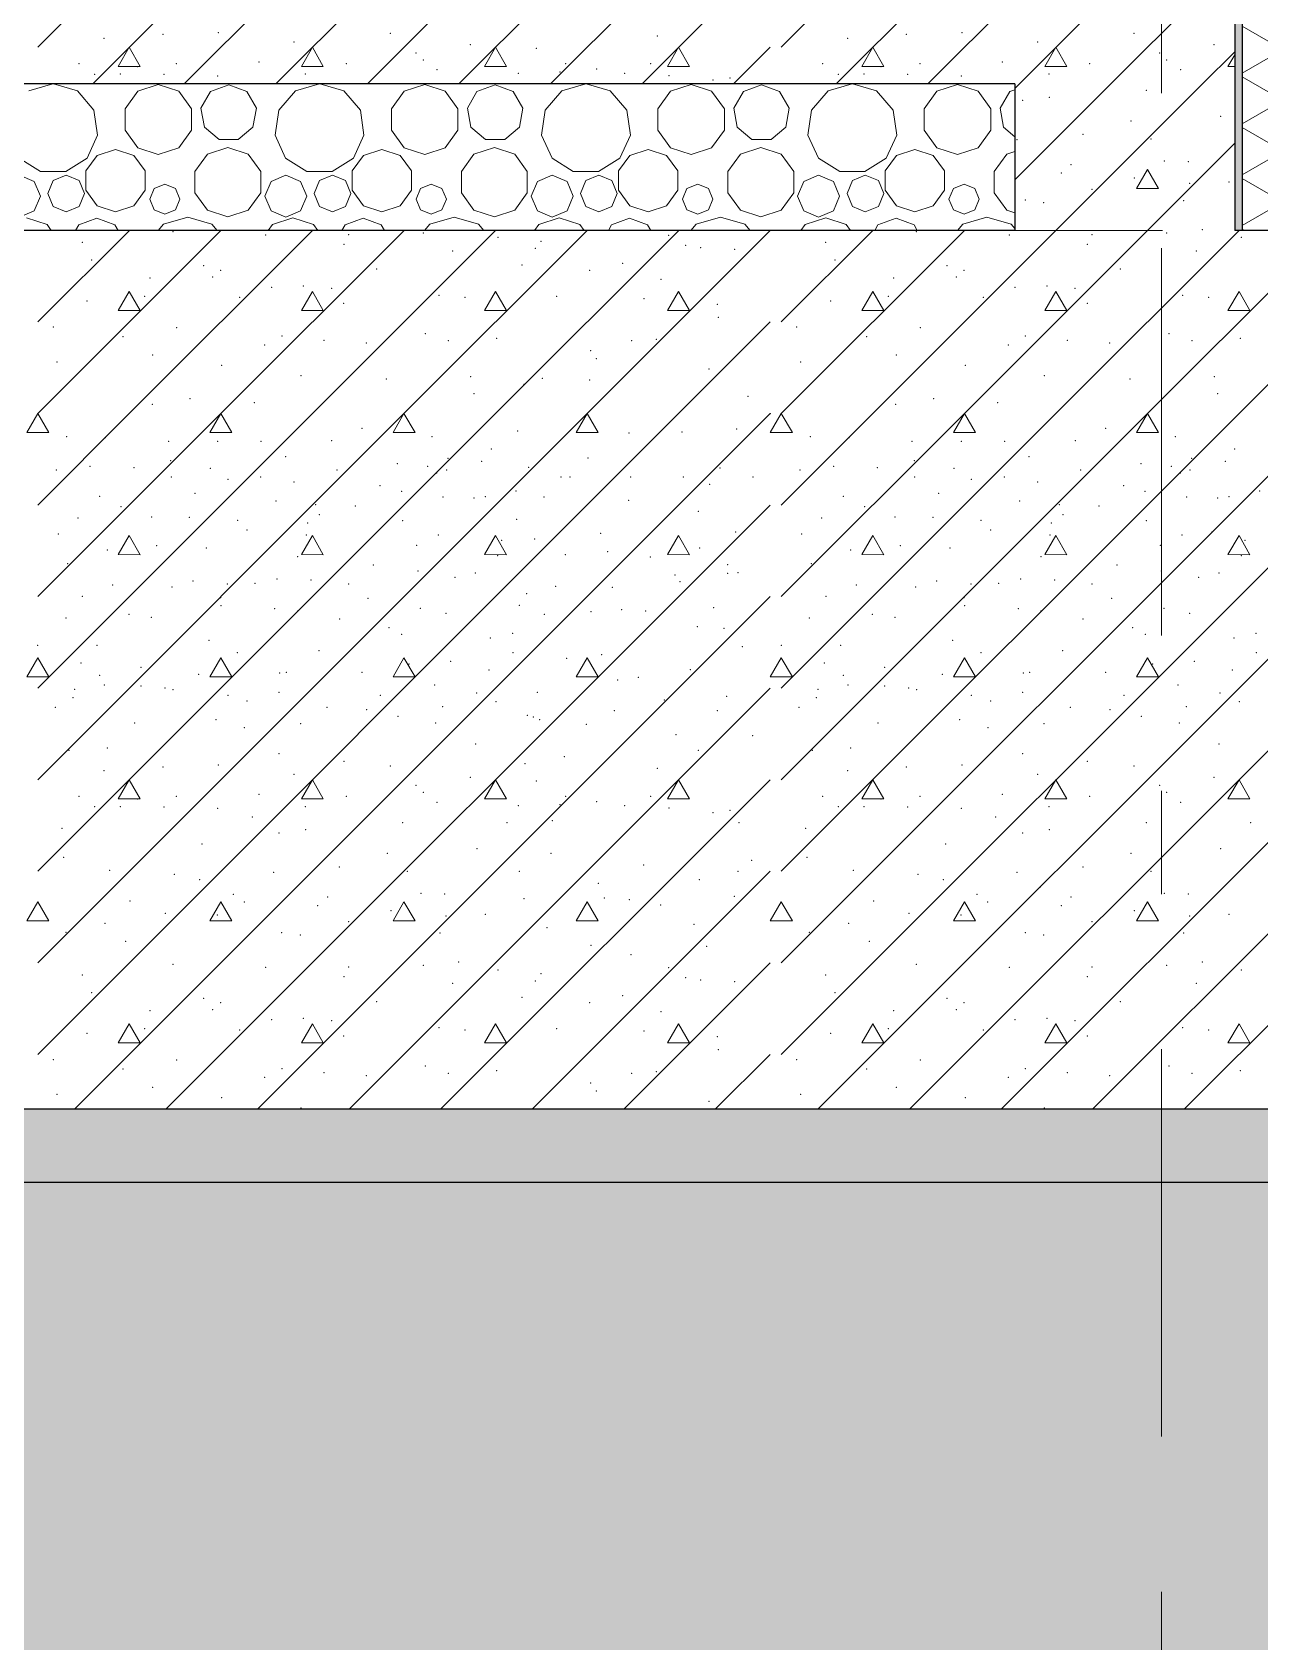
# Model space of a CAD drawing. Header units: millimetres. Extents: x 18162 to 7085488, y 72188 to 247925.
# Drawn here: x 3681787 to 3683463, y 88441 to 90639 of the extents above; entities that cross this region are included whole.
import ezdxf
from ezdxf.enums import TextEntityAlignment as Align

# ---------------------------------------------------------------- set-up
doc = ezdxf.new("R2010")
doc.units = ezdxf.units.MM
doc.header["$MEASUREMENT"] = 0
doc.linetypes.add('Dot & Dashed', pattern=[670.277762, 317.5, -176.388889, 0, -176.388874])
doc.linetypes.add('Double Dashed', pattern=[1093.611073, 529.166651, -211.666656, 141.111112, -211.666656])
for name, color, linetype in [('Drawing & Figure', 7, 'Continuous'), ('Structural - Bearing', 7, 'Continuous'), ('Structural - Grid', 7, 'Continuous')]:
    doc.layers.add(name, color=color, linetype=linetype)
doc.styles.add('GENERATED_STYLE_3', font='', dxfattribs={"width": 0.8})
doc.styles.get('GENERATED_STYLE_3').set_extended_font_data('ISOCPEUR MON')

# ---------------------------------------------------------------- blocks, each defined once
blk = doc.blocks.new('*X773', base_point=(3761974.7, 95118))
at = {"layer": 'Structural - Bearing', "linetype": 'Continuous', "lineweight": 9}
for points in [[(3683439.1, 90766), (3683429.1, 90766), (3683429.1, 90616), (3683439.1, 90616)], [(3683429.1, 90568), (3683429.1, 90466), (3683439.1, 90466), (3683439.1, 90616), (3683429.1, 90616)], [(3683429.1, 90368), (3683439.1, 90368), (3683439.1, 90466), (3683429.1, 90466)]]:
    blk.add_hatch(color=7, dxfattribs=at).paths.add_polyline_path(points)
blk = doc.blocks.new('*X774', base_point=(3761974.7, 95118))
at = {"layer": 'Structural - Bearing', "color": 7, "linetype": 'Continuous', "lineweight": 9}
for p, q in [((3683129.1, 90561.9), (3683135.1, 90568)), ((3683129.1, 90436.9), (3683260.1, 90568)), ((3683185.1, 90368), (3683385.1, 90568)), ((3683310.1, 90368), (3683429.1, 90486.9)), ((3683310, 90451.3), (3683295.1, 90425.2)), ((3683325.2, 90425.3), (3683310, 90451.3)), ((3683295.1, 90425.2), (3683325.2, 90425.3))]:
    blk.add_line(p, q, dxfattribs=at)
for p in [(3683139.5, 90545.4), (3683176, 90549.7), (3683308.5, 90559.2), (3683409.9, 90523.9), (3683221.8, 90499), (3683287.6, 90517.5), (3683132, 90491.7), (3683314.7, 90492.8), (3683163.2, 90471.2), (3683205.7, 90457.7), (3683333.2, 90462.9), (3683365.6, 90461.9), (3683192.2, 90446.2), (3683292.2, 90439.4), (3683367.7, 90432), (3683421.3, 90434.1), (3683143.1, 90409.3), (3683234.3, 90424), (3683168.4, 90405.9), (3683359.2, 90408.5), (3683384.8, 90369)]:
    blk.add_point(p, dxfattribs=at)
blk = doc.blocks.new('*X953', base_point=(3761974.7, 95118))
at = {"layer": 'Structural - Bearing', "color": 7, "linetype": 'Continuous', "lineweight": 9}
for p, q in [((3681794.9, 90242.9), (3681920, 90368)), ((3681794.9, 90367.9), (3681795, 90368)), ((3681794.9, 90117.9), (3682045, 90368)), ((3681919.9, 90117.9), (3682170, 90368)), ((3682044.9, 90117.9), (3682295, 90368)), ((3682169.9, 90117.9), (3682420, 90368)), ((3682294.9, 90117.9), (3682545, 90368)), ((3682419.9, 90117.9), (3682670, 90368)), ((3682544.9, 90117.9), (3682794.9, 90367.9)), ((3682810, 90242.9), (3682935.1, 90368)), ((3682810, 90367.9), (3682810.1, 90368)), ((3682810, 90117.9), (3683060.1, 90368)), ((3682935, 90117.9), (3683185.1, 90368)), ((3683060, 90117.9), (3683310.1, 90368)), ((3683185, 90117.9), (3683435.1, 90368)), ((3683310, 90117.9), (3683560.1, 90368)), ((3683435, 90117.9), (3683685.1, 90368)), ((3681904.8, 90258.6), (3681919.9, 90284.6)), ((3681919.9, 90284.6), (3681934.8, 90258.6)), ((3682154.8, 90258.6), (3682169.9, 90284.6)), ((3682169.9, 90284.6), (3682184.8, 90258.6)), ((3682404.8, 90258.6), (3682419.9, 90284.6)), ((3682419.9, 90284.6), (3682434.8, 90258.6)), ((3682654.8, 90258.6), (3682669.9, 90284.6)), ((3682669.9, 90284.6), (3682684.8, 90258.6)), ((3682919.9, 90258.6), (3682935, 90284.6)), ((3682935, 90284.6), (3682949.9, 90258.6)), ((3683169.9, 90258.6), (3683185, 90284.6)), ((3683185, 90284.6), (3683199.9, 90258.6)), ((3683419.9, 90258.6), (3683435, 90284.6)), ((3683435, 90284.6), (3683449.9, 90258.6)), ((3681934.8, 90258.6), (3681904.8, 90258.6)), ((3682184.8, 90258.6), (3682154.8, 90258.6)), ((3682434.8, 90258.6), (3682404.8, 90258.6)), ((3682684.8, 90258.6), (3682654.8, 90258.6)), ((3682949.9, 90258.6), (3682919.9, 90258.6)), ((3683199.9, 90258.6), (3683169.9, 90258.6)), ((3683449.9, 90258.6), (3683419.9, 90258.6)), ((3682669.9, 90117.9), (3682794.9, 90242.9)), ((3681779.8, 90091.9), (3681794.9, 90117.9)), ((3681794.9, 89242.9), (3682669.9, 90117.9)), ((3681794.9, 89367.9), (3682544.9, 90117.9)), ((3681794.9, 89992.9), (3681919.9, 90117.9)), ((3681794.9, 89492.9), (3682419.9, 90117.9)), ((3681794.9, 89617.9), (3682294.9, 90117.9)), ((3681794.9, 89742.9), (3682169.9, 90117.9)), ((3681794.9, 89867.9), (3682044.9, 90117.9)), ((3681810, 90091.9), (3681794.9, 90117.9)), ((3681845, 89168), (3682794.9, 90117.9)), ((3682044.9, 90117.9), (3682030, 90091.9)), ((3682060, 90091.9), (3682044.9, 90117.9)), ((3682294.9, 90117.9), (3682280, 90091.9)), ((3682310, 90091.9), (3682294.9, 90117.9)), ((3682544.9, 90117.9), (3682530, 90091.9)), ((3682560, 90091.9), (3682544.9, 90117.9)), ((3682794.9, 90091.9), (3682810, 90117.9)), ((3682810, 89242.9), (3683685, 90117.9)), ((3682810, 89367.9), (3683560, 90117.9)), ((3682810, 89992.9), (3682935, 90117.9)), ((3682810, 89492.9), (3683435, 90117.9)), ((3682810, 89617.9), (3683310, 90117.9)), ((3682810, 89742.9), (3683185, 90117.9)), ((3682810, 89867.9), (3683060, 90117.9)), ((3682825.2, 90091.9), (3682810, 90117.9)), ((3682860.1, 89168), (3683810, 90117.9)), ((3683060, 90117.9), (3683045.1, 90091.9)), ((3683075.2, 90091.9), (3683060, 90117.9)), ((3683310, 90117.9), (3683295.1, 90091.9)), ((3683325.2, 90091.9), (3683310, 90117.9)), ((3681794.9, 90091.9), (3681779.8, 90091.9)), ((3681794.9, 90091.9), (3681810, 90091.9)), ((3682030, 90091.9), (3682060, 90091.9)), ((3682280, 90091.9), (3682310, 90091.9)), ((3682530, 90091.9), (3682560, 90091.9)), ((3682810, 90091.9), (3682794.9, 90091.9)), ((3682810, 90091.9), (3682825.2, 90091.9)), ((3683045.1, 90091.9), (3683075.2, 90091.9)), ((3683295.1, 90091.9), (3683325.2, 90091.9)), ((3681970, 89168), (3682794.9, 89992.9)), ((3682985.1, 89168), (3683810, 89992.9)), ((3681904.8, 89925.3), (3681919.9, 89951.3)), ((3681919.9, 89951.3), (3681934.8, 89925.2)), ((3682154.8, 89925.3), (3682169.9, 89951.3)), ((3682169.9, 89951.3), (3682184.8, 89925.2)), ((3682404.8, 89925.3), (3682419.9, 89951.3)), ((3682419.9, 89951.3), (3682434.8, 89925.2)), ((3682654.8, 89925.3), (3682669.9, 89951.3)), ((3682669.9, 89951.3), (3682684.8, 89925.2)), ((3682919.9, 89925.3), (3682935, 89951.3)), ((3682935, 89951.3), (3682949.9, 89925.2)), ((3683169.9, 89925.3), (3683185, 89951.3)), ((3683185, 89951.3), (3683199.9, 89925.2)), ((3683419.9, 89925.3), (3683435, 89951.3)), ((3683435, 89951.3), (3683449.9, 89925.2)), ((3681934.8, 89925.2), (3681904.8, 89925.3)), ((3682184.8, 89925.2), (3682154.8, 89925.3)), ((3682434.8, 89925.2), (3682404.8, 89925.3)), ((3682684.8, 89925.2), (3682654.8, 89925.3)), ((3682949.9, 89925.2), (3682919.9, 89925.3)), ((3683199.9, 89925.2), (3683169.9, 89925.3)), ((3683449.9, 89925.2), (3683419.9, 89925.3)), ((3682095, 89168), (3682794.9, 89867.9)), ((3683110.1, 89168), (3683810, 89867.9)), ((3681779.8, 89758.6), (3681794.9, 89784.6)), ((3681810, 89758.6), (3681794.9, 89784.6)), ((3682044.9, 89784.6), (3682030, 89758.6)), ((3682060, 89758.6), (3682044.9, 89784.6)), ((3682294.9, 89784.6), (3682280, 89758.6)), ((3682310, 89758.6), (3682294.9, 89784.6)), ((3682544.9, 89784.6), (3682530, 89758.6)), ((3682560, 89758.6), (3682544.9, 89784.6)), ((3682794.9, 89758.6), (3682810, 89784.6)), ((3682825.2, 89758.6), (3682810, 89784.6)), ((3683060, 89784.6), (3683045.1, 89758.6)), ((3683075.2, 89758.6), (3683060, 89784.6)), ((3683310, 89784.6), (3683295.1, 89758.6)), ((3683325.2, 89758.6), (3683310, 89784.6)), ((3681794.9, 89758.6), (3681779.8, 89758.6)), ((3681794.9, 89758.6), (3681810, 89758.6)), ((3682030, 89758.6), (3682060, 89758.6)), ((3682280, 89758.6), (3682310, 89758.6)), ((3682530, 89758.6), (3682560, 89758.6)), ((3682810, 89758.6), (3682794.9, 89758.6)), ((3682810, 89758.6), (3682825.2, 89758.6)), ((3683045.1, 89758.6), (3683075.2, 89758.6)), ((3683295.1, 89758.6), (3683325.2, 89758.6)), ((3682220, 89168), (3682794.9, 89742.9)), ((3683235.1, 89168), (3683810, 89742.9)), ((3681904.8, 89591.9), (3681919.9, 89617.9)), ((3681919.9, 89617.9), (3681934.8, 89591.9)), ((3682154.8, 89591.9), (3682169.9, 89617.9)), ((3682169.9, 89617.9), (3682184.8, 89591.9)), ((3682345, 89168), (3682794.9, 89617.9)), ((3682404.8, 89591.9), (3682419.9, 89617.9)), ((3682419.9, 89617.9), (3682434.8, 89591.9)), ((3682654.8, 89591.9), (3682669.9, 89617.9)), ((3682669.9, 89617.9), (3682684.8, 89591.9)), ((3682919.9, 89591.9), (3682935, 89617.9)), ((3682935, 89617.9), (3682949.9, 89591.9)), ((3683169.9, 89591.9), (3683185, 89617.9)), ((3683185, 89617.9), (3683199.9, 89591.9)), ((3683360.1, 89168), (3683810, 89617.9)), ((3683419.9, 89591.9), (3683435, 89617.9)), ((3683435, 89617.9), (3683449.9, 89591.9)), ((3681934.8, 89591.9), (3681904.8, 89591.9)), ((3682184.8, 89591.9), (3682154.8, 89591.9)), ((3682434.8, 89591.9), (3682404.8, 89591.9)), ((3682684.8, 89591.9), (3682654.8, 89591.9)), ((3682949.9, 89591.9), (3682919.9, 89591.9)), ((3683199.9, 89591.9), (3683169.9, 89591.9)), ((3683449.9, 89591.9), (3683419.9, 89591.9)), ((3682470, 89168), (3682794.9, 89492.9)), ((3681779.8, 89425.3), (3681794.9, 89451.3)), ((3681810, 89425.3), (3681794.9, 89451.3)), ((3682044.9, 89451.3), (3682030, 89425.2)), ((3682060, 89425.3), (3682044.9, 89451.3)), ((3682294.9, 89451.3), (3682280, 89425.2)), ((3682310, 89425.3), (3682294.9, 89451.3)), ((3682544.9, 89451.3), (3682530, 89425.2)), ((3682560, 89425.3), (3682544.9, 89451.3)), ((3682794.9, 89425.3), (3682810, 89451.3)), ((3682825.2, 89425.3), (3682810, 89451.3)), ((3683060, 89451.3), (3683045.1, 89425.2)), ((3683075.2, 89425.3), (3683060, 89451.3)), ((3683310, 89451.3), (3683295.1, 89425.2)), ((3683325.2, 89425.3), (3683310, 89451.3)), ((3681794.9, 89425.2), (3681779.8, 89425.3)), ((3681794.9, 89425.2), (3681810, 89425.3)), ((3682030, 89425.2), (3682060, 89425.3)), ((3682280, 89425.2), (3682310, 89425.3)), ((3682530, 89425.2), (3682560, 89425.3)), ((3682810, 89425.2), (3682794.9, 89425.3)), ((3682810, 89425.2), (3682825.2, 89425.3)), ((3683045.1, 89425.2), (3683075.2, 89425.3)), ((3683295.1, 89425.2), (3683325.2, 89425.3)), ((3682595, 89168), (3682794.9, 89367.9)), ((3681904.8, 89258.6), (3681919.9, 89284.6)), ((3681919.9, 89284.6), (3681934.8, 89258.6)), ((3682154.8, 89258.6), (3682169.9, 89284.6)), ((3682169.9, 89284.6), (3682184.8, 89258.6)), ((3682404.8, 89258.6), (3682419.9, 89284.6)), ((3682419.9, 89284.6), (3682434.8, 89258.6)), ((3682654.8, 89258.6), (3682669.9, 89284.6)), ((3682669.9, 89284.6), (3682684.8, 89258.6)), ((3682919.9, 89258.6), (3682935, 89284.6)), ((3682935, 89284.6), (3682949.9, 89258.6)), ((3683169.9, 89258.6), (3683185, 89284.6)), ((3683185, 89284.6), (3683199.9, 89258.6)), ((3683419.9, 89258.6), (3683435, 89284.6)), ((3683435, 89284.6), (3683449.9, 89258.6)), ((3681934.8, 89258.6), (3681904.8, 89258.6)), ((3682184.8, 89258.6), (3682154.8, 89258.6)), ((3682434.8, 89258.6), (3682404.8, 89258.6)), ((3682684.8, 89258.6), (3682654.8, 89258.6)), ((3682949.9, 89258.6), (3682919.9, 89258.6)), ((3683199.9, 89258.6), (3683169.9, 89258.6)), ((3683449.9, 89258.6), (3683419.9, 89258.6)), ((3682720, 89168), (3682794.9, 89242.9))]:
    blk.add_line(p, q, dxfattribs=at)
for p in [(3681979.5, 90366.2), (3682994.6, 90366.2), (3681855.7, 90351.5), (3682106.1, 90361.9), (3682213, 90349.1), (3682219.2, 90362.2), (3682321.2, 90364.5), (3682423.2, 90358.3), (3682474.3, 90343.4), (3682481.9, 90353.1), (3682656.5, 90361.4), (3682679.7, 90347.5), (3682699.8, 90344.4), (3682870.8, 90351.5), (3683121.2, 90361.9), (3683228.1, 90349.1), (3683234.3, 90362.2), (3683336.3, 90364.5), (3683438.3, 90358.3), (3681868.4, 90327.4), (3682361.3, 90339.8), (3682593.3, 90323.2), (3682746.6, 90342.2), (3682883.5, 90327.4), (3683376.5, 90339.8), (3681948.3, 90302.8), (3682021.4, 90319.7), (3682033.7, 90304.3), (3682044.5, 90313.5), (3682257.8, 90315.1), (3682456.2, 90320.7), (3682548.6, 90313.6), (3682645.7, 90301.2), (3682963.5, 90302.8), (3683036.5, 90319.7), (3683048.9, 90304.3), (3683059.7, 90313.5), (3683272.9, 90315.1), (3681941, 90278), (3682114.1, 90290.4), (3682157.6, 90292.1), (3682196, 90288.8), (3682342.8, 90279.5), (3682503.5, 90278), (3682956.1, 90278), (3683129.2, 90290.4), (3683172.7, 90292.1), (3683211.1, 90288.8), (3683357.9, 90279.5), (3681862.2, 90271.7), (3682070.8, 90276.4), (3682212.7, 90268.2), (3682378.3, 90276.4), (3682622.5, 90274.9), (3682722.9, 90267.2), (3682877.3, 90271.7), (3683085.9, 90276.4), (3683227.8, 90268.2), (3683393.5, 90276.4), (3681816.1, 90236), (3681984.8, 90235.2), (3682724.2, 90249.3), (3682831.2, 90236), (3683000, 90235.2), (3681911.4, 90223.1), (3682104.8, 90211.5), (3682128.2, 90223.7), (3682185.7, 90217.9), (3682243.5, 90214.1), (3682324.3, 90227), (3682355.7, 90217.3), (3682355.7, 90217.3), (3682421.6, 90220.8), (3682605.6, 90217.3), (3682639.5, 90219.3), (3682926.5, 90223.1), (3683119.9, 90211.5), (3683143.3, 90223.7), (3683200.8, 90217.9), (3683258.6, 90214.1), (3683339.4, 90227), (3683370.8, 90217.3), (3683370.8, 90217.3), (3683436.7, 90220.8), (3681951.9, 90198), (3682549.9, 90203.8), (3682557.6, 90193), (3682967, 90198), (3681821.2, 90188.3), (3682046, 90183.7), (3682154.3, 90169.8), (3682386.1, 90168.3), (3682711.4, 90178.8), (3682836.4, 90188.3), (3683061.1, 90183.7), (3683169.4, 90169.8), (3683401.2, 90168.3), (3682270.9, 90165.2), (3682458.6, 90158), (3682484, 90166), (3682548.3, 90163.6), (3683286, 90165.2), (3681951.3, 90130.4), (3682002.8, 90138.1), (3682090.4, 90132.9), (3682390.7, 90145.1), (3682764.8, 90141.5), (3682966.4, 90130.4), (3683017.9, 90138.1), (3683105.5, 90132.9), (3683405.8, 90145.1), (3681794.9, 90117.9), (3681794.9, 90117.9), (3681794.9, 90117.9), (3682794.9, 90117.9), (3682794.9, 90117.9), (3682794.9, 90117.9), (3682810, 90117.9), (3682810, 90117.9), (3682810, 90117.9), (3681834.5, 90086.2), (3681887.1, 90085.1), (3681973.6, 90079.8), (3682040.6, 90079.8), (3682099.8, 90079.8), (3682196.4, 90081.1), (3682237.7, 90097.8), (3682333, 90086.2), (3682450.1, 90093.9), (3682602.1, 90091.3), (3682674.3, 90092.5), (3682749.2, 90097), (3682849.7, 90086.2), (3682902.3, 90085.1), (3682988.7, 90079.8), (3683055.7, 90079.8), (3683114.9, 90079.8), (3683211.5, 90081.1), (3683252.8, 90097.8), (3683348.1, 90086.2), (3682133.3, 90059.2), (3682414, 90069.5), (3683148.4, 90059.2), (3683429.2, 90069.5), (3681820.5, 90040.8), (3681866.3, 90046), (3681926.3, 90044), (3681976.6, 90053.7), (3682030.7, 90042.9), (3682203.7, 90040.8), (3682285.9, 90049.4), (3682327.3, 90046), (3682339.7, 90036.7), (3682353.1, 90040.8), (3682355.2, 90056.8), (3682401.2, 90052.7), (3682465.1, 90044.7), (3682546.1, 90057.3), (3682726.5, 90043.4), (3682835.7, 90040.8), (3682881.4, 90046), (3682941.4, 90044), (3682991.7, 90053.7), (3683045.8, 90042.9), (3683218.8, 90040.8), (3683301.1, 90049.4), (3683342.5, 90046), (3683354.8, 90036.7), (3683368.2, 90040.8), (3683370.3, 90056.8), (3683416.3, 90052.7), (3681977.1, 90031.2), (3682054.5, 90027.9), (3682099.4, 90031.2), (3682144.9, 90024.4), (3682262.2, 90019.6), (3682509.5, 90031.2), (3682521.5, 90031.3), (3682604.2, 90031.2), (3682676.3, 90031.2), (3682712.1, 90021.3), (3682771.3, 90031.1), (3682992.2, 90031.2), (3683069.6, 90027.9), (3683114.5, 90031.2), (3683160, 90024.4), (3683277.3, 90019.6), (3681879.6, 90005.1), (3682009.7, 90009), (3682120.4, 89998.7), (3682174.4, 89993.5), (3682228.4, 89991.9), (3682291.6, 90011.9), (3682348.4, 90003.8), (3682390.7, 90002.7), (3682406.2, 90004.3), (3682447.9, 90012), (3682486.1, 90003.8), (3682601.6, 89999.6), (3682894.7, 90005.1), (3683024.8, 90009), (3683135.5, 89998.7), (3683189.5, 89993.5), (3683243.6, 89991.9), (3683306.7, 90011.9), (3683363.5, 90003.8), (3683405.8, 90002.7), (3683421.3, 90004.3), (3683463, 90012), (3681850, 89975.1), (3681908.8, 89990.6), (3681950.3, 89976.5), (3682002, 89976.1), (3682067.7, 89972.2), (3682179.4, 89979.9), (3682293.3, 89971.8), (3682448.6, 89973.5), (3682696.7, 89984.2), (3682865.1, 89975.1), (3682923.9, 89990.6), (3682965.4, 89976.5), (3683017.1, 89976.1), (3683082.8, 89972.2), (3683194.6, 89979.9), (3683308.5, 89971.8), (3681822.9, 89953.6), (3682080.6, 89958.7), (3682161.6, 89952.3), (3682163.5, 89968.7), (3682341.9, 89952.3), (3682383.1, 89956.1), (3682563.3, 89954.2), (3682747.6, 89956.2), (3682838.1, 89953.6), (3683095.7, 89958.7), (3683176.8, 89952.3), (3683178.7, 89968.7), (3683357, 89952.3), (3683398.3, 89956.1), (3681889.9, 89931.7), (3681957.5, 89937.5), (3682025.1, 89934.3), (3682240.8, 89938.8), (3682312.3, 89938.1), (3682428.2, 89944.6), (3682473.3, 89946.5), (3682572.9, 89929.5), (3682698.6, 89934.3), (3682905, 89931.7), (3682972.6, 89937.5), (3683040.3, 89934.3), (3683255.9, 89938.8), (3683327.4, 89938.1), (3683443.3, 89944.6), (3681835.9, 89913.1), (3682149.6, 89922.4), (3682253.1, 89911.1), (3682423, 89924), (3682515, 89925.2), (3682631.2, 89922.2), (3682736.8, 89911.6), (3682851.1, 89913.1), (3683164.8, 89922.4), (3683268.2, 89911.1), (3683438.2, 89924), (3681897.4, 89883.8), (3682007.1, 89889.2), (3682053.8, 89885.3), (3682091.7, 89886.3), (3682121.7, 89891.8), (3682168.1, 89890.5), (3682219.2, 89885), (3682314, 89903), (3682364.7, 89894.1), (3682392.3, 89900.2), (3682502, 89882.2), (3682665.1, 89897.6), (3682671.9, 89888.4), (3682737, 89899.8), (3682750.8, 89900.7), (3682912.6, 89883.8), (3683022.2, 89889.2), (3683068.9, 89885.3), (3683106.8, 89886.3), (3683136.8, 89891.8), (3683183.2, 89890.5), (3683234.3, 89885), (3683329.1, 89903), (3683379.9, 89894.1), (3683407.5, 89900.2), (3681856, 89868.3), (3681978.3, 89881.1), (3682044.5, 89866.7), (3682245.7, 89865.5), (3682462.5, 89872.1), (3682579.2, 89880.6), (3682871.1, 89868.3), (3682993.5, 89881.1), (3683059.7, 89866.7), (3683260.9, 89865.5), (3681833.4, 89838.9), (3681919.4, 89843.6), (3681950, 89839.9), (3682045.3, 89855.4), (3682118.5, 89851.7), (3682149.6, 89848.2), (3682317.4, 89851.8), (3682352.5, 89845.3), (3682452.5, 89855.9), (3682486.5, 89843.6), (3682550.1, 89847.6), (3682592.2, 89850.1), (3682624.8, 89848.5), (3682624.8, 89848.5), (3682717.9, 89853.1), (3682848.5, 89838.9), (3682934.5, 89843.6), (3682965.1, 89839.9), (3683060.4, 89855.4), (3683133.7, 89851.7), (3683164.8, 89848.2), (3683332.6, 89851.8), (3683367.6, 89845.3), (3682207, 89837.2), (3682274.6, 89825.4), (3682291.8, 89816.4), (3682443.1, 89817.9), (3682695.6, 89827), (3682732, 89824.6), (3683222.1, 89837.2), (3683289.7, 89825.4), (3683306.9, 89816.4), (3683458.2, 89817.9), (3681794.9, 89801.6), (3681875.7, 89801.6), (3682028.8, 89808.3), (3682179.1, 89794.4), (3682413, 89811.5), (3682757, 89799.8), (3682810, 89801.6), (3682890.9, 89801.6), (3683044, 89808.3), (3683194.2, 89794.4), (3683428.1, 89811.5), (3681853.9, 89777.2), (3681956.2, 89779.2), (3682067.6, 89791.3), (3682302, 89775.9), (3682358.7, 89779.7), (3682443.6, 89791.3), (3682517.1, 89783.6), (3682564.7, 89788.7), (3682869, 89777.2), (3682971.3, 89779.2), (3683082.7, 89791.3), (3683317.1, 89775.9), (3683373.8, 89779.7), (3683458.8, 89791.3), (3681879.6, 89760.4), (3681935.9, 89771.6), (3682014.8, 89761.7), (3682125.1, 89763.9), (3682134.2, 89764.7), (3682237.7, 89764.7), (3682410.8, 89767.8), (3682586.6, 89754), (3682614.9, 89757.8), (3682685.7, 89768.4), (3682894.7, 89760.4), (3682951, 89771.6), (3683030, 89761.7), (3683140.3, 89763.9), (3683149.3, 89764.7), (3683252.8, 89764.7), (3683425.9, 89767.8), (3681843, 89729.9), (3681845.2, 89741.6), (3681886, 89747.5), (3681935.9, 89746), (3681968.8, 89743.1), (3681979.6, 89740.8), (3682054.5, 89733.1), (3682124.3, 89737.2), (3682262.7, 89733.1), (3682336.8, 89747.5), (3682394.1, 89736.4), (3682477.1, 89737.2), (3682735.5, 89731.7), (3682858.1, 89729.9), (3682860.3, 89741.6), (3682901.2, 89747.5), (3682951, 89746), (3682984, 89743.1), (3682994.8, 89740.8), (3683069.6, 89733.1), (3683139.4, 89737.2), (3683277.9, 89733.1), (3683351.9, 89747.5), (3683409.2, 89736.4), (3681819.1, 89716.6), (3682080.6, 89725.6), (3682189.8, 89716.8), (3682243.9, 89713.8), (3682347.9, 89717.6), (3682420.5, 89724.4), (3682463.3, 89706), (3682582.3, 89712.4), (3682650.5, 89726.7), (3682722.9, 89712.2), (3682834.2, 89716.6), (3683095.7, 89725.6), (3683204.9, 89716.8), (3683259, 89713.8), (3683363.1, 89717.6), (3683435.6, 89724.4), (3681927.1, 89695.2), (3682038.4, 89699.8), (3682077.1, 89689.2), (3682153.8, 89694.7), (3682286.6, 89704.4), (3682338.2, 89695.2), (3682471.6, 89703.4), (3682480.3, 89699.8), (3682543.7, 89693.7), (3682942.2, 89695.2), (3683053.5, 89699.8), (3683092.3, 89689.2), (3683168.9, 89694.7), (3683301.7, 89704.4), (3683353.3, 89695.2), (3682392.6, 89666.6), (3682666.3, 89679.5), (3682770.8, 89678.2), (3683407.8, 89666.6), (3681837.5, 89658.1), (3681889.9, 89661.3), (3682124.3, 89653.7), (3682212.9, 89643.3), (3682513.9, 89649.4), (3682696.7, 89658.1), (3682852.6, 89658.1), (3682905, 89661.3), (3683139.5, 89653.7), (3683228, 89643.3), (3681885.4, 89630.3), (3681965.9, 89635.5), (3682041.5, 89638), (3682144.9, 89625.2), (3682276.2, 89636.8), (3682385.7, 89621.3), (3682460, 89639.8), (3682641, 89633.4), (3682900.5, 89630.3), (3682981, 89635.5), (3683056.6, 89638), (3683160, 89625.2), (3683291.4, 89636.8), (3683400.8, 89621.3), (3682096.8, 89597.8), (3682311.5, 89610.2), (3682321.3, 89600.7), (3682475.7, 89616.4), (3683111.9, 89597.8), (3683326.6, 89610.2), (3683336.4, 89600.7), (3681851.4, 89595.4), (3681872.7, 89581.1), (3681907.9, 89581.4), (3681931.1, 89591.7), (3681967.3, 89580.9), (3681984.3, 89595.4), (3682040.6, 89578.8), (3682160.3, 89581.4), (3682216.1, 89595.4), (3682340, 89587.2), (3682451, 89582.4), (3682508.1, 89583.9), (3682515.9, 89595.4), (3682558, 89588.1), (3682596.2, 89582.4), (3682631.8, 89595.4), (3682656.9, 89579.3), (3682740.2, 89576.1), (3682866.5, 89595.4), (3682887.9, 89581.1), (3682923.1, 89581.4), (3682946.2, 89591.7), (3682982.4, 89580.9), (3682999.4, 89595.4), (3683055.7, 89578.8), (3683175.5, 89581.4), (3683231.2, 89595.4), (3683355.2, 89587.2), (3682087.8, 89566.9), (3682293.3, 89559.2), (3682435.6, 89559.3), (3682497.3, 89562.3), (3682716.8, 89573.1), (3682752.3, 89559.2), (3683102.9, 89566.9), (3683308.5, 89559.2), (3683450.7, 89559.3), (3681828.2, 89551.5), (3682019.2, 89530.3), (3682124.3, 89545.4), (3682160.8, 89549.6), (3682843.3, 89551.5), (3683034.3, 89530.3), (3683139.5, 89545.4), (3683176, 89549.6), (3681830.2, 89512), (3682272.4, 89517.5), (3682394.8, 89523.9), (3682495.6, 89517.5), (3682845.3, 89512), (3683287.6, 89517.5), (3683409.9, 89523.9), (3681893.1, 89494.3), (3681981.3, 89488.7), (3682116.8, 89491.7), (3682206.7, 89499), (3682299.5, 89492.8), (3682452.2, 89492.7), (3682622.3, 89501.4), (3682750.8, 89492.8), (3682769.4, 89507.7), (3682908.2, 89494.3), (3682996.5, 89488.7), (3683132, 89491.7), (3683221.8, 89499), (3683314.7, 89492.8), (3682016.2, 89481.5), (3682148.1, 89471.1), (3682560.2, 89476.3), (3682698.1, 89481.5), (3683031.3, 89481.5), (3683163.2, 89471.1), (3681920.9, 89452.6), (3682062.1, 89461.6), (3682076.9, 89451.2), (3682177.1, 89446.2), (3682190.6, 89457.7), (3682318, 89462.9), (3682350.5, 89461.9), (3682458.7, 89455.7), (3682568.6, 89456.5), (3682602.4, 89454.1), (3682645.4, 89447.1), (3682745.8, 89458.7), (3682936, 89452.6), (3683077.2, 89461.6), (3683092, 89451.2), (3683192.2, 89446.2), (3683205.7, 89457.7), (3683333.2, 89462.9), (3683365.6, 89461.9), (3681886.9, 89421.7), (3681969.3, 89435.6), (3682040.1, 89433.1), (3682219.2, 89424), (3682277.1, 89439.4), (3682352.5, 89432), (3682406.2, 89434), (3682690.8, 89420.4), (3682690.8, 89420.4), (3682902.1, 89421.7), (3682984.5, 89435.6), (3683055.2, 89433.1), (3683234.3, 89424), (3683292.2, 89439.4), (3683367.7, 89432), (3683421.3, 89434), (3681833.4, 89409.5), (3682128, 89409.2), (3682153.3, 89405.8), (3682344.1, 89408.5), (3682490.3, 89415.9), (3682848.5, 89409.5), (3683143.1, 89409.2), (3683168.4, 89405.8), (3683359.2, 89408.5), (3681915.1, 89397.3), (3682550.4, 89391.9), (3682605.1, 89379), (3682708.1, 89390.3), (3682930.2, 89397.3), (3681979.5, 89366.1), (3682106.1, 89361.8), (3682219.2, 89362.2), (3682321.2, 89364.5), (3682369.6, 89369), (3682423.2, 89358.3), (3682656.5, 89361.4), (3682994.6, 89366.1), (3683121.2, 89361.8), (3683234.3, 89362.2), (3683336.3, 89364.5), (3683384.8, 89369), (3683438.3, 89358.3), (3681855.7, 89351.5), (3682213, 89349.1), (3682361.3, 89339.8), (3682474.3, 89343.4), (3682481.9, 89353), (3682679.7, 89347.5), (3682699.8, 89344.4), (3682746.6, 89342.2), (3682870.8, 89351.5), (3683228.1, 89349.1), (3683376.5, 89339.8), (3681868.4, 89327.4), (3682021.4, 89319.7), (3682044.5, 89313.5), (3682257.8, 89315.1), (3682456.2, 89320.7), (3682548.6, 89313.6), (3682593.3, 89323.2), (3682883.5, 89327.4), (3683036.5, 89319.7), (3683059.7, 89313.5), (3683272.9, 89315.1), (3681948.3, 89302.8), (3682033.7, 89304.2), (3682114.1, 89290.3), (3682157.6, 89292.1), (3682196, 89288.8), (3682645.7, 89301.2), (3682963.5, 89302.8), (3683048.9, 89304.2), (3683129.2, 89290.3), (3683172.7, 89292.1), (3683211.1, 89288.8), (3681862.2, 89271.7), (3681941, 89278), (3682070.8, 89276.4), (3682212.7, 89268.1), (3682342.8, 89279.5), (3682378.3, 89276.4), (3682503.5, 89278), (3682622.5, 89274.9), (3682722.9, 89267.2), (3682877.3, 89271.7), (3682956.1, 89278), (3683085.9, 89276.4), (3683227.8, 89268.1), (3683357.9, 89279.5), (3683393.5, 89276.4), (3682724.2, 89249.3), (3681816.1, 89235.9), (3681911.4, 89223.1), (3681984.8, 89235.2), (3682128.2, 89223.7), (3682324.3, 89227), (3682831.2, 89235.9), (3682926.5, 89223.1), (3683000, 89235.2), (3683143.3, 89223.7), (3683339.4, 89227), (3682104.8, 89211.5), (3682185.7, 89217.9), (3682243.5, 89214), (3682355.7, 89217.2), (3682355.7, 89217.2), (3682421.6, 89220.8), (3682549.9, 89203.8), (3682605.6, 89217.2), (3682639.5, 89219.2), (3683119.9, 89211.5), (3683200.8, 89217.9), (3683258.6, 89214), (3683370.8, 89217.2), (3683370.8, 89217.2), (3683436.7, 89220.8), (3681821.2, 89188.3), (3681951.9, 89198), (3682046, 89183.7), (3682557.6, 89193), (3682711.4, 89178.8), (3682836.4, 89188.3), (3682967, 89198), (3683061.1, 89183.7), (3682154.3, 89169.8), (3682386.1, 89168.3), (3683169.4, 89169.8), (3683401.2, 89168.3)]:
    blk.add_point(p, dxfattribs=at)
blk = doc.blocks.new('*X1017', base_point=(3761974.7, 95118))
at = {"layer": 'Structural - Bearing', "color": 7, "linetype": 'Continuous', "lineweight": 9}
for p, q in [((3681815.7, 90568), (3681782.9, 90558.4)), ((3681849.1, 90558.4), (3681816.3, 90568)), ((3681959.5, 90567.1), (3681931.5, 90557.9)), ((3681987.6, 90557.9), (3681959.5, 90567.1)), ((3682055.6, 90566.5), (3682030.9, 90557.5)), ((3682080.2, 90557.5), (3682055.6, 90566.5)), ((3682179.4, 90568), (3682146.6, 90558.4)), ((3682212.8, 90558.4), (3682180, 90568)), ((3682323.3, 90567.1), (3682295.2, 90557.9)), ((3682351.3, 90557.9), (3682323.3, 90567.1)), ((3682419.3, 90566.5), (3682394.6, 90557.5)), ((3682443.9, 90557.5), (3682419.3, 90566.5)), ((3682543.1, 90568), (3682510.3, 90558.4)), ((3682576.5, 90558.4), (3682543.7, 90568)), ((3682687, 90567.1), (3682658.9, 90557.9)), ((3682715, 90557.9), (3682687, 90567.1)), ((3682783, 90566.5), (3682758.3, 90557.5)), ((3682807.6, 90557.5), (3682783, 90566.5)), ((3682906.8, 90568), (3682874, 90558.4)), ((3682940.2, 90558.4), (3682907.4, 90568)), ((3683050.7, 90567.1), (3683022.6, 90557.9)), ((3683078.7, 90557.9), (3683050.7, 90567.1)), ((3681871.7, 90532.3), (3681849.1, 90558.4)), ((3681931.5, 90557.9), (3681914.2, 90534.1)), ((3682004.9, 90534.1), (3681987.6, 90557.9)), ((3682030.9, 90557.5), (3682017.8, 90534.8)), ((3682093.4, 90534.8), (3682080.2, 90557.5)), ((3682146.6, 90558.4), (3682124, 90532.3)), ((3682235.4, 90532.3), (3682212.8, 90558.4)), ((3682295.2, 90557.9), (3682277.9, 90534.1)), ((3682368.6, 90534.1), (3682351.3, 90557.9)), ((3682394.6, 90557.5), (3682381.5, 90534.8)), ((3682457.1, 90534.8), (3682443.9, 90557.5)), ((3682510.3, 90558.4), (3682487.7, 90532.3)), ((3682599.1, 90532.3), (3682576.5, 90558.4)), ((3682658.9, 90557.9), (3682641.6, 90534.1)), ((3682732.3, 90534.1), (3682715, 90557.9)), ((3682758.3, 90557.5), (3682745.2, 90534.8)), ((3682820.8, 90534.8), (3682807.6, 90557.5)), ((3682874, 90558.4), (3682851.4, 90532.3)), ((3682962.8, 90532.3), (3682940.2, 90558.4)), ((3683022.6, 90557.9), (3683005.3, 90534.1)), ((3683096, 90534.1), (3683078.7, 90557.9)), ((3683122, 90557.5), (3683108.9, 90534.8)), ((3683129.1, 90560.1), (3683122, 90557.5)), ((3681876.6, 90498.2), (3681871.7, 90532.3)), ((3681914.2, 90534.1), (3681914.2, 90504.6)), ((3682004.9, 90504.6), (3682004.9, 90534.1)), ((3682017.8, 90534.8), (3682022.4, 90509)), ((3682088.8, 90509), (3682093.4, 90534.8)), ((3682124, 90532.3), (3682119.1, 90498.2)), ((3682240.3, 90498.2), (3682235.4, 90532.3)), ((3682277.9, 90534.1), (3682277.9, 90504.6)), ((3682368.6, 90504.6), (3682368.6, 90534.1)), ((3682381.5, 90534.8), (3682386.1, 90509)), ((3682452.5, 90509), (3682457.1, 90534.8)), ((3682487.7, 90532.3), (3682482.8, 90498.2)), ((3682604, 90498.2), (3682599.1, 90532.3)), ((3682641.6, 90534.1), (3682641.6, 90504.6)), ((3682732.3, 90504.6), (3682732.3, 90534.1)), ((3682745.2, 90534.8), (3682749.8, 90509)), ((3682816.2, 90509), (3682820.8, 90534.8)), ((3682851.4, 90532.3), (3682846.5, 90498.2)), ((3682967.7, 90498.2), (3682962.8, 90532.3)), ((3683005.3, 90534.1), (3683005.3, 90504.6)), ((3683096, 90504.6), (3683096, 90534.1)), ((3683108.9, 90534.8), (3683113.5, 90509)), ((3681862.2, 90466.8), (3681876.6, 90498.2)), ((3681914.2, 90504.6), (3681931.5, 90480.8)), ((3681987.6, 90480.8), (3682004.9, 90504.6)), ((3682022.4, 90509), (3682042.5, 90492.1)), ((3682068.7, 90492.1), (3682088.8, 90509)), ((3682119.1, 90498.2), (3682133.4, 90466.8)), ((3682225.9, 90466.8), (3682240.3, 90498.2)), ((3682277.9, 90504.6), (3682295.2, 90480.8)), ((3682351.3, 90480.8), (3682368.6, 90504.6)), ((3682386.1, 90509), (3682406.2, 90492.1)), ((3682432.4, 90492.1), (3682452.5, 90509)), ((3682482.8, 90498.2), (3682497.1, 90466.8)), ((3682589.7, 90466.8), (3682604, 90498.2)), ((3682641.6, 90504.6), (3682658.9, 90480.8)), ((3682715, 90480.8), (3682732.3, 90504.6)), ((3682749.8, 90509), (3682769.9, 90492.1)), ((3682796.1, 90492.1), (3682816.2, 90509)), ((3682846.5, 90498.2), (3682860.8, 90466.8)), ((3682953.4, 90466.8), (3682967.7, 90498.2)), ((3683005.3, 90504.6), (3683022.6, 90480.8)), ((3683078.7, 90480.8), (3683096, 90504.6)), ((3683113.5, 90509), (3683129.1, 90495.9)), ((3681901.1, 90478.5), (3681876.1, 90470.4)), ((3681926.1, 90470.4), (3681901.1, 90478.5)), ((3681931.5, 90480.8), (3681959.5, 90471.6)), ((3681959.5, 90471.6), (3681987.6, 90480.8)), ((3682054.6, 90481.1), (3682026.8, 90472.1)), ((3682042.5, 90492.1), (3682068.7, 90492.1)), ((3682082.4, 90472.1), (3682054.6, 90481.1)), ((3682264.8, 90478.5), (3682239.8, 90470.4)), ((3682289.8, 90470.4), (3682264.8, 90478.5)), ((3682295.2, 90480.8), (3682323.3, 90471.6)), ((3682323.3, 90471.6), (3682351.3, 90480.8)), ((3682418.3, 90481.1), (3682390.5, 90472.1)), ((3682406.2, 90492.1), (3682432.4, 90492.1)), ((3682446.1, 90472.1), (3682418.3, 90481.1)), ((3682628.5, 90478.5), (3682603.5, 90470.4)), ((3682653.5, 90470.4), (3682628.5, 90478.5)), ((3682658.9, 90480.8), (3682687, 90471.6)), ((3682687, 90471.6), (3682715, 90480.8)), ((3682782, 90481.1), (3682754.2, 90472.1)), ((3682769.9, 90492.1), (3682796.1, 90492.1)), ((3682809.8, 90472.1), (3682782, 90481.1)), ((3682992.2, 90478.5), (3682967.2, 90470.4)), ((3683017.2, 90470.4), (3682992.2, 90478.5)), ((3683022.6, 90480.8), (3683050.7, 90471.6)), ((3683050.7, 90471.6), (3683078.7, 90480.8)), ((3683129.1, 90475.7), (3683117.9, 90472.1)), ((3681769.7, 90466.8), (3681798.7, 90448.2)), ((3681833.2, 90448.2), (3681862.2, 90466.8)), ((3681876.1, 90470.4), (3681860.6, 90449.1)), ((3681941.6, 90449.1), (3681926.1, 90470.4)), ((3682026.8, 90472.1), (3682009.6, 90448.4)), ((3682099.6, 90448.4), (3682082.4, 90472.1)), ((3682133.4, 90466.8), (3682162.4, 90448.2)), ((3682196.9, 90448.2), (3682225.9, 90466.8)), ((3682239.8, 90470.4), (3682224.3, 90449.1)), ((3682305.3, 90449.1), (3682289.8, 90470.4)), ((3682390.5, 90472.1), (3682373.3, 90448.4)), ((3682463.3, 90448.4), (3682446.1, 90472.1)), ((3682497.1, 90466.8), (3682526.1, 90448.2)), ((3682560.6, 90448.2), (3682589.7, 90466.8)), ((3682603.5, 90470.4), (3682588, 90449.1)), ((3682669, 90449.1), (3682653.5, 90470.4)), ((3682754.2, 90472.1), (3682737, 90448.4)), ((3682827, 90448.4), (3682809.8, 90472.1)), ((3682860.8, 90466.8), (3682889.9, 90448.2)), ((3682924.3, 90448.2), (3682953.4, 90466.8)), ((3682967.2, 90470.4), (3682951.7, 90449.1)), ((3683032.7, 90449.1), (3683017.2, 90470.4)), ((3683117.9, 90472.1), (3683100.7, 90448.4)), ((3681790.1, 90434.9), (3681769.9, 90443.3)), ((3681798.5, 90414.7), (3681790.1, 90434.9)), ((3681798.7, 90448.2), (3681833.2, 90448.2)), ((3681816, 90436), (3681808.6, 90418.2)), ((3681833.7, 90443.3), (3681816, 90436)), ((3681851.4, 90436), (3681833.7, 90443.3)), ((3681858.8, 90418.2), (3681851.4, 90436)), ((3681860.6, 90449.1), (3681860.6, 90422.8)), ((3681941.6, 90422.8), (3681941.6, 90449.1)), ((3681968.5, 90431.2), (3681953.8, 90425.2)), ((3681983.1, 90425.2), (3681968.5, 90431.2)), ((3682009.6, 90448.4), (3682009.6, 90419.2)), ((3682099.6, 90419.2), (3682099.6, 90448.4)), ((3682113.4, 90434.9), (3682105, 90414.7)), ((3682133.6, 90443.3), (3682113.4, 90434.9)), ((3682153.8, 90434.9), (3682133.6, 90443.3)), ((3682162.2, 90414.7), (3682153.8, 90434.9)), ((3682162.4, 90448.2), (3682196.9, 90448.2)), ((3682179.7, 90436), (3682172.3, 90418.2)), ((3682197.4, 90443.3), (3682179.7, 90436)), ((3682215.1, 90436), (3682197.4, 90443.3)), ((3682222.5, 90418.2), (3682215.1, 90436)), ((3682224.3, 90449.1), (3682224.3, 90422.8)), ((3682305.3, 90422.8), (3682305.3, 90449.1)), ((3682332.2, 90431.2), (3682317.5, 90425.2)), ((3682346.8, 90425.2), (3682332.2, 90431.2)), ((3682373.3, 90448.4), (3682373.3, 90419.2)), ((3682463.3, 90419.2), (3682463.3, 90448.4)), ((3682477.1, 90434.9), (3682468.7, 90414.7)), ((3682497.3, 90443.3), (3682477.1, 90434.9)), ((3682517.5, 90434.9), (3682497.3, 90443.3)), ((3682525.9, 90414.7), (3682517.5, 90434.9)), ((3682526.1, 90448.2), (3682560.6, 90448.2)), ((3682543.4, 90436), (3682536.1, 90418.2)), ((3682561.1, 90443.3), (3682543.4, 90436)), ((3682578.9, 90436), (3682561.1, 90443.3)), ((3682586.2, 90418.2), (3682578.9, 90436)), ((3682588, 90449.1), (3682588, 90422.8)), ((3682669, 90422.8), (3682669, 90449.1)), ((3682695.9, 90431.2), (3682681.3, 90425.2)), ((3682710.5, 90425.2), (3682695.9, 90431.2)), ((3682737, 90448.4), (3682737, 90419.2)), ((3682827, 90419.2), (3682827, 90448.4)), ((3682840.8, 90434.9), (3682832.4, 90414.7)), ((3682861, 90443.3), (3682840.8, 90434.9)), ((3682881.2, 90434.9), (3682861, 90443.3)), ((3682889.6, 90414.7), (3682881.2, 90434.9)), ((3682889.9, 90448.2), (3682924.3, 90448.2)), ((3682907.1, 90436), (3682899.8, 90418.2)), ((3682924.8, 90443.3), (3682907.1, 90436)), ((3682942.6, 90436), (3682924.8, 90443.3)), ((3682949.9, 90418.2), (3682942.6, 90436)), ((3682951.7, 90449.1), (3682951.7, 90422.8)), ((3683032.7, 90422.8), (3683032.7, 90449.1)), ((3683059.6, 90431.2), (3683045, 90425.2)), ((3683074.2, 90425.2), (3683059.6, 90431.2)), ((3683100.7, 90448.4), (3683100.7, 90419.2)), ((3681790.1, 90394.5), (3681798.5, 90414.7)), ((3681808.6, 90418.2), (3681816, 90400.5)), ((3681851.4, 90400.5), (3681858.8, 90418.2)), ((3681860.6, 90422.8), (3681876.1, 90401.5)), ((3681926.1, 90401.5), (3681941.6, 90422.8)), ((3681953.8, 90425.2), (3681947.8, 90410.5)), ((3681947.8, 90410.5), (3681953.8, 90395.9)), ((3681989.1, 90410.5), (3681983.1, 90425.2)), ((3681983.1, 90395.9), (3681989.1, 90410.5)), ((3682009.6, 90419.2), (3682026.8, 90395.5)), ((3682082.4, 90395.5), (3682099.6, 90419.2)), ((3682105, 90414.7), (3682113.4, 90394.5)), ((3682153.8, 90394.5), (3682162.2, 90414.7)), ((3682172.3, 90418.2), (3682179.7, 90400.5)), ((3682215.1, 90400.5), (3682222.5, 90418.2)), ((3682224.3, 90422.8), (3682239.8, 90401.5)), ((3682289.8, 90401.5), (3682305.3, 90422.8)), ((3682317.5, 90425.2), (3682311.5, 90410.5)), ((3682311.5, 90410.5), (3682317.5, 90395.9)), ((3682352.8, 90410.5), (3682346.8, 90425.2)), ((3682346.8, 90395.9), (3682352.8, 90410.5)), ((3682373.3, 90419.2), (3682390.5, 90395.5)), ((3682446.1, 90395.5), (3682463.3, 90419.2)), ((3682468.7, 90414.7), (3682477.1, 90394.5)), ((3682517.5, 90394.5), (3682525.9, 90414.7)), ((3682536.1, 90418.2), (3682543.4, 90400.5)), ((3682578.9, 90400.5), (3682586.2, 90418.2)), ((3682588, 90422.8), (3682603.5, 90401.5)), ((3682653.5, 90401.5), (3682669, 90422.8)), ((3682681.3, 90425.2), (3682675.2, 90410.5)), ((3682675.2, 90410.5), (3682681.3, 90395.9)), ((3682716.5, 90410.5), (3682710.5, 90425.2)), ((3682710.5, 90395.9), (3682716.5, 90410.5)), ((3682737, 90419.2), (3682754.2, 90395.5)), ((3682809.8, 90395.5), (3682827, 90419.2)), ((3682832.4, 90414.7), (3682840.8, 90394.5)), ((3682881.2, 90394.5), (3682889.6, 90414.7)), ((3682899.8, 90418.2), (3682907.1, 90400.5)), ((3682942.6, 90400.5), (3682949.9, 90418.2)), ((3682951.7, 90422.8), (3682967.2, 90401.5)), ((3683017.2, 90401.5), (3683032.7, 90422.8)), ((3683045, 90425.2), (3683038.9, 90410.5)), ((3683038.9, 90410.5), (3683045, 90395.9)), ((3683080.3, 90410.5), (3683074.2, 90425.2)), ((3683074.2, 90395.9), (3683080.3, 90410.5)), ((3683100.7, 90419.2), (3683117.9, 90395.5)), ((3681769.9, 90386.1), (3681790.1, 90394.5)), ((3681816, 90400.5), (3681833.7, 90393.2)), ((3681833.7, 90393.2), (3681851.4, 90400.5)), ((3681876.1, 90401.5), (3681901.1, 90393.4)), ((3681901.1, 90393.4), (3681926.1, 90401.5)), ((3681953.8, 90395.9), (3681968.5, 90389.9)), ((3681968.5, 90389.9), (3681983.1, 90395.9)), ((3682026.8, 90395.5), (3682054.6, 90386.5)), ((3682054.6, 90386.5), (3682082.4, 90395.5)), ((3682113.4, 90394.5), (3682133.6, 90386.1)), ((3682133.6, 90386.1), (3682153.8, 90394.5)), ((3682179.7, 90400.5), (3682197.4, 90393.2)), ((3682197.4, 90393.2), (3682215.1, 90400.5)), ((3682239.8, 90401.5), (3682264.8, 90393.4)), ((3682264.8, 90393.4), (3682289.8, 90401.5)), ((3682317.5, 90395.9), (3682332.2, 90389.9)), ((3682332.2, 90389.9), (3682346.8, 90395.9)), ((3682390.5, 90395.5), (3682418.3, 90386.5)), ((3682418.3, 90386.5), (3682446.1, 90395.5)), ((3682477.1, 90394.5), (3682497.3, 90386.1)), ((3682497.3, 90386.1), (3682517.5, 90394.5)), ((3682543.4, 90400.5), (3682561.1, 90393.2)), ((3682561.1, 90393.2), (3682578.9, 90400.5)), ((3682603.5, 90401.5), (3682628.5, 90393.4)), ((3682628.5, 90393.4), (3682653.5, 90401.5)), ((3682681.3, 90395.9), (3682695.9, 90389.9)), ((3682695.9, 90389.9), (3682710.5, 90395.9)), ((3682754.2, 90395.5), (3682782, 90386.5)), ((3682782, 90386.5), (3682809.8, 90395.5)), ((3682840.8, 90394.5), (3682861, 90386.1)), ((3682861, 90386.1), (3682881.2, 90394.5)), ((3682907.1, 90400.5), (3682924.8, 90393.2)), ((3682924.8, 90393.2), (3682942.6, 90400.5)), ((3682967.2, 90401.5), (3682992.2, 90393.4)), ((3682992.2, 90393.4), (3683017.2, 90401.5)), ((3683045, 90395.9), (3683059.6, 90389.9)), ((3683059.6, 90389.9), (3683074.2, 90395.9)), ((3683117.9, 90395.5), (3683129.1, 90391.9)), ((3681807.6, 90375.9), (3681779.5, 90385.1)), ((3681813.4, 90368), (3681807.6, 90375.9)), ((3681850.9, 90375.6), (3681846.6, 90368)), ((3681875.6, 90384.5), (3681850.9, 90375.6)), ((3681900.2, 90375.6), (3681875.6, 90384.5)), ((3681904.6, 90368), (3681900.2, 90375.6)), ((3681966.6, 90376.4), (3681959.3, 90368)), ((3681999.7, 90386.1), (3681966.6, 90376.4)), ((3682032.8, 90376.4), (3681999.7, 90386.1)), ((3682040, 90368), (3682032.8, 90376.4)), ((3682115.2, 90375.9), (3682109.4, 90368)), ((3682143.3, 90385.1), (3682115.2, 90375.9)), ((3682171.3, 90375.9), (3682143.3, 90385.1)), ((3682177.1, 90368), (3682171.3, 90375.9)), ((3682214.6, 90375.6), (3682210.3, 90368)), ((3682239.3, 90384.5), (3682214.6, 90375.6)), ((3682263.9, 90375.6), (3682239.3, 90384.5)), ((3682268.3, 90368), (3682263.9, 90375.6)), ((3682330.3, 90376.4), (3682323, 90368)), ((3682363.4, 90386.1), (3682330.3, 90376.4)), ((3682396.5, 90376.4), (3682363.4, 90386.1)), ((3682403.8, 90368), (3682396.5, 90376.4)), ((3682478.9, 90375.9), (3682473.2, 90368)), ((3682507, 90385.1), (3682478.9, 90375.9)), ((3682535, 90375.9), (3682507, 90385.1)), ((3682540.8, 90368), (3682535, 90375.9)), ((3682578.3, 90375.6), (3682574, 90368)), ((3682603, 90384.5), (3682578.3, 90375.6)), ((3682627.6, 90375.6), (3682603, 90384.5)), ((3682632, 90368), (3682627.6, 90375.6)), ((3682694, 90376.4), (3682686.7, 90368)), ((3682727.1, 90386.1), (3682694, 90376.4)), ((3682760.2, 90376.4), (3682727.1, 90386.1)), ((3682767.5, 90368), (3682760.2, 90376.4)), ((3682842.6, 90375.9), (3682836.9, 90368)), ((3682870.7, 90385.1), (3682842.6, 90375.9)), ((3682898.7, 90375.9), (3682870.7, 90385.1)), ((3682904.5, 90368), (3682898.7, 90375.9)), ((3682942, 90375.6), (3682937.7, 90368)), ((3682966.7, 90384.5), (3682942, 90375.6)), ((3682991.4, 90375.6), (3682966.7, 90384.5)), ((3682995.7, 90368), (3682991.4, 90375.6)), ((3683057.7, 90376.4), (3683050.5, 90368)), ((3683090.8, 90386.1), (3683057.7, 90376.4)), ((3683123.9, 90376.4), (3683090.8, 90386.1)), ((3683129.1, 90370.4), (3683123.9, 90376.4))]:
    blk.add_line(p, q, dxfattribs=at)
blk = doc.blocks.new('*X1019', base_point=(3761974.7, 95118))
at = {"layer": 'Structural - Bearing', "color": 7, "linetype": 'Continuous', "lineweight": 9}
for p, q in [((3681794.9, 90617.9), (3681945, 90768)), ((3681870, 90568), (3682070, 90768)), ((3681995, 90568), (3682195, 90768)), ((3682120, 90568), (3682320, 90768)), ((3682245, 90568), (3682445, 90768)), ((3682370, 90568), (3682570, 90768)), ((3682495, 90568), (3682695, 90768)), ((3682810, 90617.9), (3682960.1, 90768)), ((3682885.1, 90568), (3683085.1, 90768)), ((3683010.1, 90568), (3683210.1, 90768)), ((3683135.1, 90568), (3683335.1, 90768)), ((3682620, 90568), (3682794.9, 90742.9)), ((3683260.1, 90568), (3683429.1, 90736.9)), ((3681904.8, 90591.9), (3681919.9, 90617.9)), ((3681919.9, 90617.9), (3681934.8, 90591.9)), ((3682154.8, 90591.9), (3682169.9, 90617.9)), ((3682169.9, 90617.9), (3682184.8, 90591.9)), ((3682404.8, 90591.9), (3682419.9, 90617.9)), ((3682419.9, 90617.9), (3682434.8, 90591.9)), ((3682654.8, 90591.9), (3682669.9, 90617.9)), ((3682669.9, 90617.9), (3682684.8, 90591.9)), ((3682745, 90568), (3682794.9, 90617.9)), ((3682919.9, 90591.9), (3682935, 90617.9)), ((3682935, 90617.9), (3682949.9, 90591.9)), ((3683169.9, 90591.9), (3683185, 90617.9)), ((3683185, 90617.9), (3683199.9, 90591.9)), ((3683385.1, 90568), (3683429.1, 90611.9)), ((3683419.9, 90591.9), (3683429.1, 90607.7)), ((3681934.8, 90591.9), (3681904.8, 90591.9)), ((3682184.8, 90591.9), (3682154.8, 90591.9)), ((3682434.8, 90591.9), (3682404.8, 90591.9)), ((3682684.8, 90591.9), (3682654.8, 90591.9)), ((3682949.9, 90591.9), (3682919.9, 90591.9)), ((3683199.9, 90591.9), (3683169.9, 90591.9)), ((3683429.1, 90591.9), (3683419.9, 90591.9))]:
    blk.add_line(p, q, dxfattribs=at)
for p in [(3681885.4, 90630.3), (3681965.9, 90635.5), (3682041.5, 90638), (3682276.2, 90636.8), (3682641, 90633.4), (3682900.5, 90630.3), (3682981, 90635.5), (3683056.6, 90638), (3683291.4, 90636.8), (3682144.9, 90625.2), (3682311.5, 90610.2), (3682385.7, 90621.4), (3682475.7, 90616.4), (3683160, 90625.2), (3683326.6, 90610.2), (3683400.8, 90621.4), (3681851.4, 90595.4), (3681931.1, 90591.7), (3681984.3, 90595.4), (3682096.8, 90597.8), (3682216.1, 90595.4), (3682321.3, 90600.7), (3682340, 90587.2), (3682515.9, 90595.4), (3682558, 90588.1), (3682631.8, 90595.4), (3682866.5, 90595.4), (3682946.2, 90591.7), (3682999.4, 90595.4), (3683111.9, 90597.8), (3683231.2, 90595.4), (3683336.4, 90600.7), (3683355.2, 90587.2), (3681872.7, 90581.1), (3681907.9, 90581.4), (3681967.3, 90580.9), (3682040.6, 90578.9), (3682160.3, 90581.4), (3682451, 90582.4), (3682508.1, 90584), (3682596.2, 90582.4), (3682656.9, 90579.4), (3682716.8, 90573.1), (3682740.2, 90576.1), (3682887.9, 90581.1), (3682923.1, 90581.4), (3682982.4, 90580.9), (3683055.7, 90578.9), (3683175.5, 90581.4)]:
    blk.add_point(p, dxfattribs=at)
blk = doc.blocks.new('Standard grid marker[361]_3', base_point=(3683329.1, 147118))
at = {"layer": 'Structural - Grid', "color": 13, "linetype": 'Double Dashed', "lineweight": 13}
blk.add_line((3683329.1, 146118), (3683329.1, 88118), dxfattribs=at)
at = {"layer": 'Structural - Grid', "color": 13, "lineweight": 13, "style": 'GENERATED_STYLE_3'}
blk.add_attdef('AC_MarkerText_1', text='', height=250, rotation=360, dxfattribs=at).set_placement((3683329.1, 86943), align=Align.TOP_CENTER)

msp = doc.modelspace()

# ---------------------------------------------------------------- hatches: boundary and pattern name
at = {"linetype": 'Continuous', "lineweight": 13}
h = msp.add_hatch(dxfattribs=at)
h.set_pattern_fill('Earth_0003', color=254, style=0, pattern_type=2)
h.set_pattern_definition([(45, (3761974.73, 95118), (-275.7716, 275.7716), []), (45, (3761882.8, 95209.9), (-551.5433, 551.5433), []), (45, (3761790.9, 95301.85), (-551.5433, 551.5433), []), (135, (3761698.96, 95393.78), (91.92388, 91.92388), [390, -390])])
h.paths.add_polyline_path([(3610592.4, 72524.1), (3664229.1, 72524.1), (3726468.1, 72524.1), (3726468.1, 91687.6), (3688648.6, 91687.6), (3686029.1, 89068), (3684529.1, 89068), (3684429.1, 89068), (3664229.1, 89068), (3664129.1, 89068), (3640232.8, 89068), (3634482.8, 94818), (3610592.4, 94818)])
at = {"layer": 'Structural - Bearing', "linetype": 'Continuous', "lineweight": 9}
h = msp.add_hatch(dxfattribs=at)
h.set_pattern_fill('Batt_Insulation_0003', style=0, pattern_type=2)
h.set_pattern_definition([(330, (3761974.73, 95118.007), (30, 51.961524), []), (30, (3761974.73, 95118.007), (-30, 51.961524), [])])
h.paths.add_polyline_path([(3683439.1, 93018), (3683439.1, 90368), (3683529.1, 90368), (3683529.1, 93018), (3683449.1, 93018)])
h = msp.add_hatch(dxfattribs=at)
h.set_pattern_fill('Structural_Concrete_0003', style=0, pattern_type=2)
h.set_pattern_definition([(0, (3761974.73, 95118), (0, 311.7691), [30, -150]), (0, (3762064.73, 95273.9), (0, 311.7691), [30, -150]), (60, (3761974.73, 95118), (-270, 155.8846), [30, -150]), (60, (3762154.73, 95118), (-270, 155.8846), [30, -150]), (120, (3762004.73, 95118), (270, 155.8846), [30, -150]), (120, (3762184.73, 95118), (270, 155.8846), [30, -150]), (0, (3761974.73, 95148.007), (0, 60), [0, -60, 0, -90]), (45, (3762004.73, 95148.007), (-42.426407, 42.426407), [0, -45, 0, -75])])
h.paths.add_polyline_path([(3664129.1, 89168), (3664129.1, 89068), (3684529.1, 89068), (3684529.1, 89168)])

# ---------------------------------------------------------------- linework, layer by layer
at = {"color": 8, "linetype": 'Dot & Dashed', "lineweight": 13}
msp.add_line((3658879.3, 90368), (3689916.5, 90368), dxfattribs=at)
at = {"layer": 'Drawing & Figure', "color": 7, "linetype": 'Continuous', "lineweight": 13}
msp.add_lwpolyline([(3688648.6, 91687.6), (3686029.1, 89068), (3684529.1, 89068), (3640232.8, 89068), (3634482.8, 94818)], dxfattribs=at)
at = {"layer": 'Structural - Bearing', "color": 7, "linetype": 'Continuous', "lineweight": 25}
for p, q in [((3683439.1, 93018), (3683439.1, 90368)), ((3683129.1, 90568), (3678528.8, 90568)), ((3683129.1, 90568), (3683129.1, 90368)), ((3683129.1, 90368), (3678528.8, 90368)), ((3684429.1, 89168), (3664229.1, 89168)), ((3684529.1, 89068), (3664129.1, 89068))]:
    msp.add_line(p, q, dxfattribs=at)
at = {"layer": 'Structural - Bearing', "color": 7, "linetype": 'Continuous', "lineweight": 25, "flags": 128}
for points in [[(3683429.1, 93018), (3683429.1, 90768), (3683429.1, 90568), (3683429.1, 90368)], [(3683649.1, 90368), (3683529.1, 90368), (3683439.1, 90368), (3683429.1, 90368)]]:
    msp.add_lwpolyline(points, dxfattribs=at)

# ---------------------------------------------------------------- block references
at = {"layer": 'Structural - Bearing', "lineweight": 0}
for name in ['*X773', '*X1019', '*X1017', '*X774', '*X953']:
    msp.add_blockref(name, (3761974.7, 95118), dxfattribs=at)
at = {"layer": 'Structural - Grid', "color": 13, "linetype": 'Continuous', "lineweight": 13}
msp.add_blockref('Standard grid marker[361]_3', (3683329.1, 147118), dxfattribs=at)

doc.saveas('drawing.dxf')
